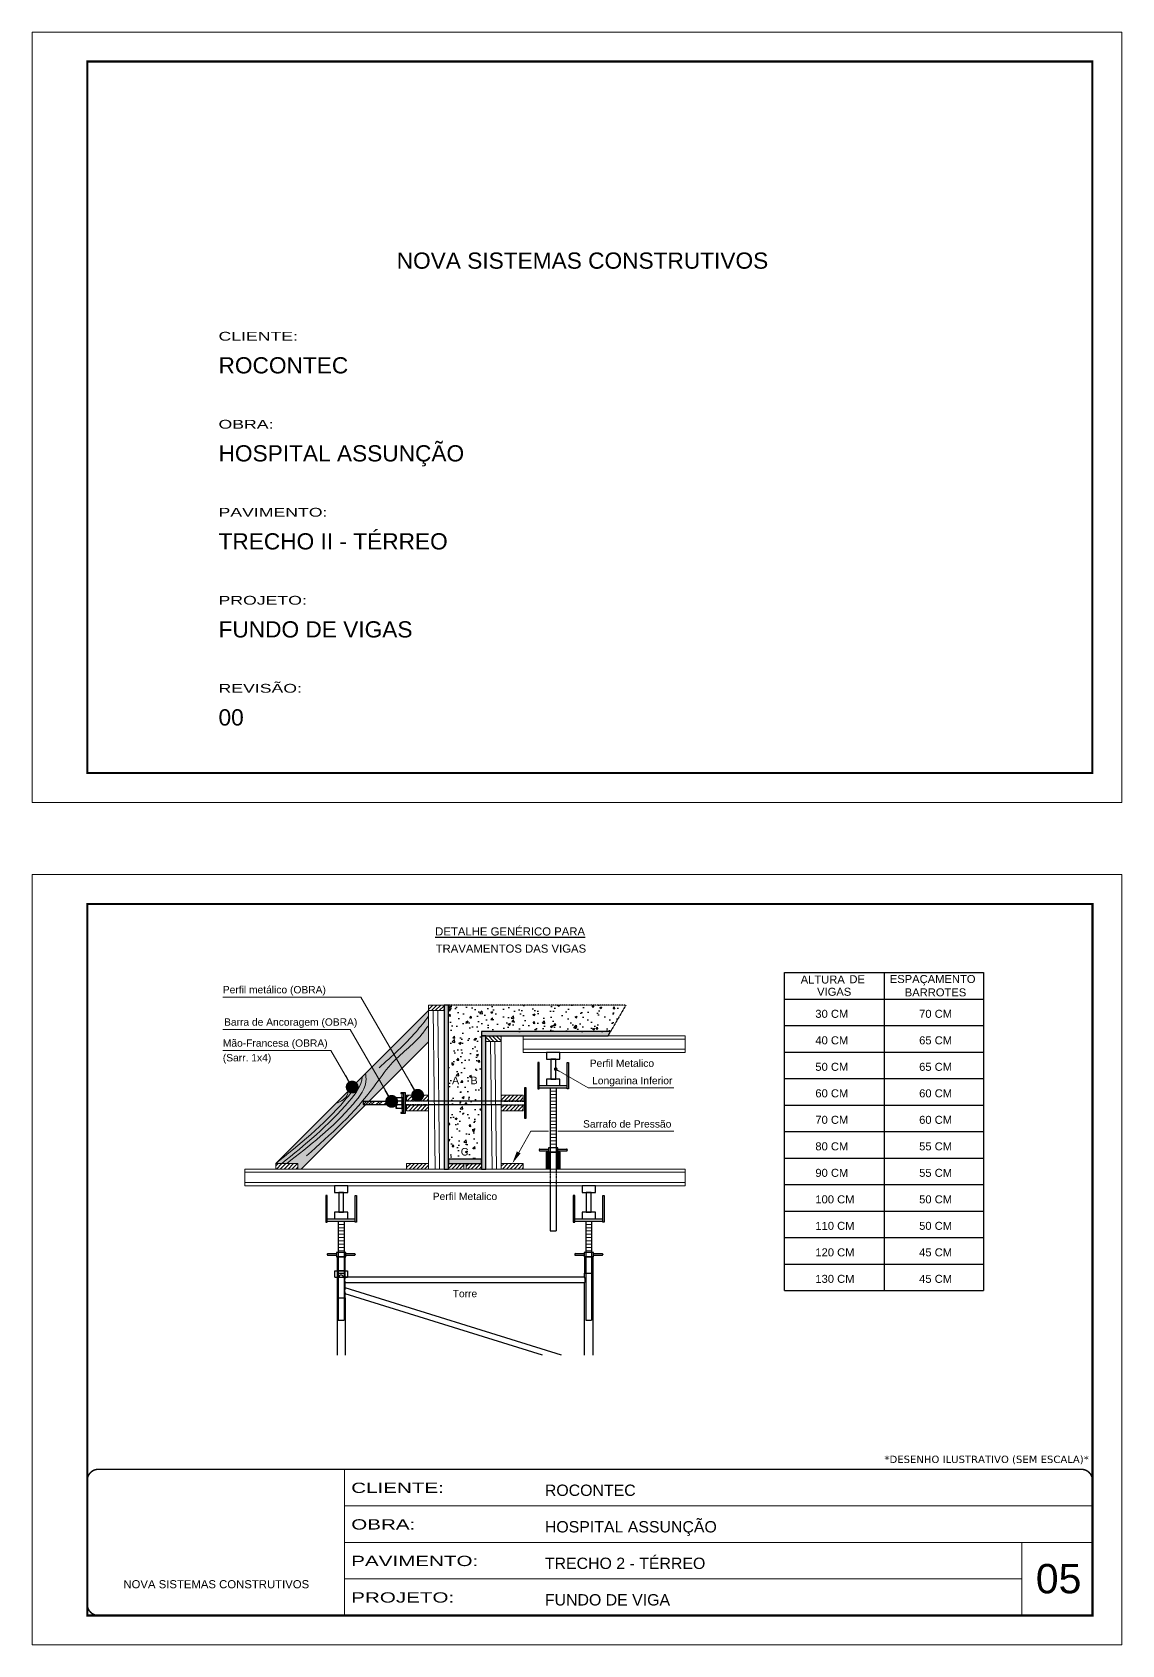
# Model space of a CAD drawing. Extents: x 2954 to 9234, y 774 to 9864.
# Drawn here: x 2954 to 4439, y 7666 to 9864 of the extents above; entities that cross this region are included whole.
import ezdxf
from ezdxf.enums import TextEntityAlignment as Align

# ---------------------------------------------------------------- set-up
doc = ezdxf.new("R2010")
doc.units = 0
for name, pattern in [('CONTINUO', [0]), ('DASHED', [0.75, 0.5, -0.25]), ('HIDDEN', [0.375, 0.25, -0.125])]:
    doc.linetypes.add(name, pattern=pattern)
doc.layers.add('BARRA DE ANCORAGEM', color=251, linetype='Continuous')
doc.layers.add('GARFOS', color=7, linetype='Continuous')
for name, color, linetype, lineweight in [('CARIMBO', 255, 'Continuous', 9), ('CONCRETO', 251, 'Continuous', 25), ('Demarcação 1', 251, 'Continuous', 9), ('Escoras', 2, 'Continuous', 25), ('Folhas', 255, 'Continuous', 9), ('Forcador', 251, 'Continuous', 25), ('Hachura', 251, 'Continuous', 9), ('Madeira', 126, 'Continuous', 18), ('Perfil Metálico', 224, 'Continuous', 18), ('SARRAFO DE PRESSAO', 251, 'DASHED', 9)]:
    doc.layers.add(name, color=color, linetype=linetype, lineweight=lineweight)
doc.layers.add('Demarcação 2', color=7, linetype='Continuous', lineweight=9, true_color=0xe0e0e0)
doc.styles.add('ARIAL', font='arial.ttf')
doc.styles.get("Standard").update_dxf_attribs({"font": 'arial.ttf'})
doc.styles.add('stylellllll', font='verdana.ttf', dxfattribs={"height": 2})
doc.styles.add('Tecnologia', font='')
doc.styles.get('Tecnologia').set_extended_font_data('Forgotten Futurist')
doc.dimstyles.new('3x', dxfattribs={"dimtxt": 10, "dimasz": 5, "dimexe": 7, "dimexo": 5, "dimgap": 4, "dimtad": 1, "dimdec": 4, "dimlfac": 0.333333, "dimdsep": 46, "dimtxsty": 'Standard', "dimblk": 'DOT', "dimcen": 0.09, "dimclrd": 1, "dimclre": 1, "dimclrt": 2, "dimadec": 0, "dimazin": 2, "dimtfac": 1, "dimtdec": 4, "dimtmove": 0, "dimatfit": 3, "dimldrblk": 'DOT', "dimfxl": 1, "dimtolj": 1, "dimtzin": 0, "dimlwd": 9, "dimlwe": 9, "dimarcsym": 0})
pattern_1 = [(45, (-1786.8895, 14255.3544), (-2.6516504, 2.6516504), [])]

# ---------------------------------------------------------------- blocks, each defined once
blk = doc.blocks.new('9999999999')
at = {"color": 30, "linetype": 'CONTINUO'}
for p, q in [((98564.6, 34230.2), (98564.6, 34429.4)), ((98564.6, 34379.6), (99584, 34379.6)), ((98564.6, 34329.8), (99488, 34329.8)), ((99584, 34329.8), (99488, 34329.8)), ((99488, 34329.8), (99488, 34230.2)), ((98564.6, 34280), (99488, 34280))]:
    blk.add_line(p, q, dxfattribs=at)
at = {"color": 30, "linetype": 'CONTINUO', "const_width": 2}
blk.add_lwpolyline([(99584, 34230.2), (99584, 34414.4, 0.414214), (99569, 34429.4), (98229, 34429.4, 0.414214), (98214, 34414.4), (98214, 34245.2, 0.414214), (98229, 34230.2), (99584, 34230.2)], format="xyb", dxfattribs=at)
at = {"layer": 'Folhas'}
blk.add_lwpolyline([(98139, 34190.2), (99624, 34190.2), (99624, 35240.2), (98139, 35240.2)], close=True, dxfattribs=at)
at = {"layer": 'Folhas', "color": 30, "const_width": 3}
blk.add_lwpolyline([(98214, 34230.2), (99584, 34230.2), (99584, 35200.2), (98214, 35200.2)], close=True, dxfattribs=at)
at = {"color": 7, "linetype": 'Continuous', "ltscale": 5, "style": 'ARIAL'}
for s, height, p in [('ROCONTEC', 15.48, (98837.7, 34393.1)), ('HOSPITAL ASSUNÇÃO', 15.483, (98837.7, 34343.3)), ('TRECHO 2 - TÉRREO', 15.483, (98837.7, 34293.5)), ('NOVA SISTEMAS CONSTRUTIVOS', 11.059, (98263.2, 34267.2)), ('FUNDO DE VIGA', 15.483, (98837.7, 34243.7))]:
    blk.add_text(s, height=height, dxfattribs=at).set_placement(p)
at = {"layer": 'Folhas', "color": 7, "style": 'Tecnologia', "width": 1.5}
for s, p in [('CLIENTE:', (98573.7, 34397.2)), ('OBRA:', (98573.7, 34347.3)), ('PAVIMENTO:', (98573.7, 34297.5)), ('PROJETO:', (98573.7, 34247.7))]:
    blk.add_text(s, height=14, dxfattribs=at).set_placement(p)
blk = doc.blocks.new('HT20CT')
at = {"layer": 'Forcador'}
for points in [[(-4, 16), (-4, 20), (4, 20), (4, 16)], [(-1.5, 4), (-1.5, 16), (1.5, 16), (1.5, 4)], [(-4, 0), (-4, 4), (4, 4), (4, 0)]]:
    blk.add_lwpolyline(points, close=True, dxfattribs=at)
blk = doc.blocks.new('_Dot')
at = {"color": 0, "linetype": 'ByBlock', "lineweight": -2}
blk.add_line((-0.5, 0), (-1, 0), dxfattribs=at)
at = {"color": 0, "linetype": 'ByBlock', "const_width": 0.5}
blk.add_lwpolyline([(-0.25, 0, 1), (0.25, 0, 1)], format="xyb", close=True, dxfattribs=at)

msp = doc.modelspace()

# ---------------------------------------------------------------- hatches: boundary and pattern name
at = {"layer": 'CONCRETO', "linetype": 'DASHED', "ltscale": 0.3}
h = msp.add_hatch(dxfattribs=at)
h.set_pattern_fill('AR-CONC', color=256, scale=4, style=0)
h.set_pattern_definition([(50, (-45145.884, 585.013), (28.690407, -2.510085), [3, -33]), (355, (-45145.884, 585.013), (-5.550053, 30.087685), [2.4, -26.4]), (100.4514, (-45143.493, 584.804), (23.140375, 27.577582), [2.549608, -28.045684]), (46.1842, (-45145.884, 593.013), (42.689642, -6.62076), [4.5, -49.5]), (96.6356, (-45142.326, 592.46), (37.386508, 38.964715), [3.82441, -42.06852]), (351.1842, (-45145.884, 593.013), (37.386478, 38.964744), [3.6, -39.6]), (21, (-45141.884, 591.013), (23.876282, -16.104756), [3, -33]), (326, (-45141.884, 591.013), (9.732613, 29.006002), [2.4, -26.4]), (71.4514, (-45139.894, 589.67), (33.608905, 12.90122), [2.549608, -28.045684]), (37.5, (-45145.884, 585.013), (0.4863942, 13.3157542), [0, -26.08, 0, -26.8, 0, -26.5]), (7.5, (-45145.884, 585.013), (10.5227815, 15.7764685), [0, -15.28, 0, -25.48, 0, -10.1]), (327.5, (-45154.804, 585.013), (21.3528974, -0.9021949), [0, -10, 0, -31.2, 0, -41.4]), (317.5, (-45158.804, 585.013), (23.327447, 4.004199), [0, -13, 0, -20.72, 0, -29.4])])
h.paths.add_polyline_path([(3521.13, 8537.94), (3521.13, 8327.94), (3566.13, 8327.94), (3566.13, 8501.94), (3742.13, 8501.94), (3762.91, 8537.94)])
h.paths.add_polyline_path([(3548.71, 8427.41), (3563.55, 8427.41), (3563.55, 8442.97), (3548.71, 8442.97)], flags=24)
h.paths.add_polyline_path([(3523.4, 8427.41), (3538.29, 8427.41), (3538.29, 8442.97), (3523.4, 8442.97)], flags=24)
h.paths.add_polyline_path([(3535.26, 8329.9), (3551.08, 8329.9), (3551.08, 8345.98), (3535.26, 8345.98)], flags=24)
at = {"layer": 'Demarcação 1'}
for points in [[(3521.13, 8537.94), (3515.13, 8537.94), (3515.13, 8314.44), (3521.13, 8314.44)], [(3742.13, 8501.94), (3566.13, 8501.94), (3566.13, 8495.94), (3738.66, 8495.94)], [(3572.13, 8495.94), (3566.13, 8495.94), (3566.13, 8314.44), (3572.13, 8314.44)], [(3566.13, 8327.94), (3521.13, 8327.94), (3521.13, 8321.94), (3566.13, 8321.94)]]:
    msp.add_hatch(color=256, dxfattribs=at).paths.add_polyline_path(points)
at = {"layer": 'Demarcação 2'}
msp.add_hatch(color=256, dxfattribs=at).paths.add_polyline_path([(3494.13, 8488.01), (3494.13, 8530.44), (3285.65, 8321.96), (3315.72, 8321.96), (3315.72, 8314.44), (3320.56, 8314.44), (3408.35, 8402.23), (3404.68, 8402.23), (3404.68, 8406.65), (3412.77, 8406.65)])
at = {"layer": 'Hachura'}
h = msp.add_hatch(dxfattribs=at)
h.set_pattern_fill('ANSI31', color=256, scale=30, style=0)
h.set_pattern_definition(pattern_1)
h.paths.add_polyline_path([(3494.13, 8537.94), (3515.13, 8537.94), (3515.13, 8530.44), (3494.13, 8530.44)])
h = msp.add_hatch(dxfattribs=at)
h.set_pattern_fill('ANSI31', color=256, scale=30, style=0)
h.set_pattern_definition([(135, (11055.0216, 12811.0494), (2.6516504, 2.6516504), [])])
h.paths.add_polyline_path([(3572.13, 8495.94), (3593.13, 8495.94), (3593.13, 8488.44), (3572.13, 8488.44)])
h = msp.add_hatch(dxfattribs=at)
h.set_pattern_fill('ANSI32', color=256, scale=20, angle=90, style=0)
h.set_pattern_definition([(45, (12061.2035, -569.89), (5.303301, -5.303301), []), (45, (12061.2035, -566.354), (5.303301, -5.303301), [])])
h.paths.add_polyline_path([(3404.68, 8402.23), (3404.68, 8406.65), (3449.68, 8406.65), (3449.68, 8402.23)])
h = msp.add_hatch(dxfattribs=at)
h.set_pattern_fill('ANSI31', color=256, scale=30, style=0)
h.set_pattern_definition(pattern_1)
h.paths.add_polyline_path([(3494.13, 8407.45), (3494.13, 8414.96), (3464.06, 8414.96), (3464.06, 8407.45)])
h = msp.add_hatch(dxfattribs=at)
h.set_pattern_fill('ANSI31', color=256, scale=30, style=0)
h.set_pattern_definition(pattern_1)
h.paths.add_polyline_path([(3464.06, 8393.92), (3494.13, 8393.92), (3494.13, 8401.43), (3464.06, 8401.43)])
h = msp.add_hatch(dxfattribs=at)
h.set_pattern_fill('ANSI31', color=256, scale=30, style=0)
h.set_pattern_definition(pattern_1)
h.paths.add_polyline_path([(3623.2, 8407.45), (3623.2, 8414.96), (3593.13, 8414.96), (3593.13, 8407.45)])
h = msp.add_hatch(dxfattribs=at)
h.set_pattern_fill('ANSI31', color=256, scale=30, style=0)
h.set_pattern_definition(pattern_1)
h.paths.add_polyline_path([(3593.13, 8393.92), (3623.2, 8393.92), (3623.2, 8401.43), (3593.13, 8401.43)])
h = msp.add_hatch(dxfattribs=at)
h.set_pattern_fill('ANSI31', color=256, scale=30, style=0)
h.set_pattern_definition([(45, (-1965.305, 14162.3476), (-2.6516504, 2.6516504), [])])
h.paths.add_polyline_path([(3315.72, 8314.44), (3315.72, 8321.96), (3285.65, 8321.96), (3285.65, 8314.44)])
h = msp.add_hatch(dxfattribs=at)
h.set_pattern_fill('ANSI31', color=256, scale=30, style=0)
h.set_pattern_definition(pattern_1)
h.paths.add_polyline_path([(3464.13, 8314.44), (3494.13, 8314.44), (3494.13, 8321.94), (3464.13, 8321.94)])
h = msp.add_hatch(dxfattribs=at)
h.set_pattern_fill('ANSI31', color=256, scale=30, style=0)
h.set_pattern_definition(pattern_1)
h.paths.add_polyline_path([(3521.13, 8321.94), (3542.13, 8321.94), (3542.13, 8314.44), (3521.13, 8314.44)])
h = msp.add_hatch(dxfattribs=at)
h.set_pattern_fill('ANSI31', color=256, scale=30, style=0)
h.set_pattern_definition(pattern_1)
h.paths.add_polyline_path([(3566.13, 8314.44), (3566.13, 8321.94), (3545.13, 8321.94), (3545.13, 8314.44)])
h = msp.add_hatch(dxfattribs=at)
h.set_pattern_fill('ANSI31', color=256, scale=30, style=0)
h.set_pattern_definition(pattern_1)
h.paths.add_polyline_path([(3623.13, 8321.94), (3593.13, 8321.94), (3593.13, 8314.44), (3623.13, 8314.44)])
at = {"layer": 'Perfil Metálico'}
for points in [[(3654.49, 8314.44), (3658.99, 8314.44), (3658.99, 8337.24), (3654.49, 8337.24)], [(3668.87, 8314.44), (3673.37, 8314.44), (3673.37, 8337.24), (3668.87, 8337.24)]]:
    msp.add_hatch(color=256, dxfattribs=at).paths.add_polyline_path(points)

# ---------------------------------------------------------------- linework, layer by layer
for points in [[(3521.13, 8537.94), (3515.13, 8537.94), (3515.13, 8314.44), (3521.13, 8314.44)], [(3742.13, 8501.94), (3566.13, 8501.94), (3566.13, 8495.94), (3738.66, 8495.94)], [(3572.13, 8495.94), (3566.13, 8495.94), (3566.13, 8314.44), (3572.13, 8314.44)], [(3566.13, 8327.94), (3521.13, 8327.94), (3521.13, 8321.94), (3566.13, 8321.94)]]:
    msp.add_lwpolyline(points, close=True)
at = {"layer": 'BARRA DE ANCORAGEM'}
for p, q in [((3457.56, 8411.95), (3458.72, 8417.25)), ((3459.89, 8418.14), (3459.89, 8390.74)), ((3593.12, 8407.1), (3494.13, 8407.1)), ((3593.12, 8401.78), (3494.13, 8401.78)), ((3457.56, 8396.93), (3458.72, 8391.63))]:
    msp.add_line(p, q, dxfattribs=at)
at = {"layer": 'BARRA DE ANCORAGEM', "linetype": 'HIDDEN'}
for p, q in [((3494.13, 8407.1), (3462.56, 8407.1)), ((3494.13, 8401.78), (3462.56, 8401.78)), ((3593.12, 8407.1), (3624.7, 8407.1)), ((3593.12, 8401.78), (3624.7, 8401.78))]:
    msp.add_line(p, q, dxfattribs=at)
at = {"layer": 'BARRA DE ANCORAGEM', "flags": 128}
for points in [[(3627.1, 8383.64), (3627.1, 8425.24), (3624.7, 8425.24), (3624.7, 8383.64)], [(3449.68, 8406.65), (3404.68, 8406.65), (3404.68, 8402.23), (3449.68, 8402.23)], [(3459.89, 8418.14), (3456.33, 8418.14), (3456.33, 8417.25), (3459.89, 8417.25)], [(3459.89, 8411.95), (3457.56, 8411.95), (3457.56, 8396.93), (3459.89, 8396.93)], [(3462.56, 8390.74), (3462.56, 8418.14), (3459.89, 8418.14), (3459.89, 8390.74)], [(3459.89, 8391.63), (3456.33, 8391.63), (3456.33, 8390.74), (3459.89, 8390.74)]]:
    msp.add_lwpolyline(points, close=True, dxfattribs=at)
for points in [[(3457.56, 8407.09), (3451.44, 8407.09, -0.729796), (3451.44, 8411.95, -0.729796)], [(3457.56, 8401.79), (3451.44, 8401.79, -0.6666667), (3451.44, 8407.09, -0.6666667)]]:
    msp.add_lwpolyline(points, format="xyb", dxfattribs=at)
for points in [[(3457.56, 8396.93), (3449.68, 8396.93), (3449.68, 8411.95), (3457.56, 8411.95)], [(3457.56, 8404), (3459.89, 8404), (3459.89, 8404.88), (3457.56, 8404.88), (3457.56, 8404), (3457.56, 8404.88)]]:
    msp.add_lwpolyline(points, dxfattribs=at)
at = {"layer": 'BARRA DE ANCORAGEM'}
msp.add_arc((3452.22, 8399.36), 2.55, 107.75636, 252.24364, dxfattribs=at)
at = {"layer": 'CONCRETO', "linetype": 'DASHED', "ltscale": 0.3}
for q in [(3521.13, 8537.94), (3742.13, 8501.94)]:
    msp.add_line((3762.91, 8537.94), q, dxfattribs=at)
at = {"layer": 'Escoras'}
for p, q in [((3669.56, 8337.24), (3658.31, 8337.24)), ((3369.26, 8194.89), (3369.26, 8060.8)), ((3380.51, 8194.89), (3369.26, 8194.89)), ((3380.51, 8172.39), (3380.51, 8194.89)), ((3718.01, 8194.89), (3706.76, 8194.89)), ((3706.76, 8194.89), (3706.76, 8172.39)), ((3718.01, 8194.89), (3718.01, 8060.8)), ((3366.44, 8175.76), (3383.32, 8175.76)), ((3366.44, 8166.99), (3366.44, 8175.76)), ((3366.44, 8166.99), (3371.96, 8166.99)), ((3369.26, 8172.39), (3380.51, 8172.39)), ((3378.82, 8175.74), (3370.94, 8175.74)), ((3378.82, 8166.71), (3370.94, 8166.71)), ((3377.81, 8166.99), (3383.32, 8166.99)), ((3380.51, 8166.76), (3380.51, 8172.39)), ((3706.76, 8166.76), (3380.51, 8166.76)), ((3706.76, 8159.11), (3380.51, 8159.11)), ((3380.51, 8152.76), (3380.51, 8159.11)), ((3383.32, 8175.76), (3383.32, 8166.99)), ((3706.76, 8172.39), (3718.01, 8172.39)), ((3706.76, 8166.76), (3706.76, 8172.39)), ((3706.76, 8060.8), (3706.76, 8159.11)), ((3369.26, 8138.64), (3380.51, 8138.64)), ((3675.27, 8060.8), (3380.51, 8152.27)), ((3649.46, 8060.8), (3380.51, 8144.26)), ((3380.51, 8138.64), (3380.51, 8144.26)), ((3380.51, 8138.64), (3380.51, 8060.8))]:
    msp.add_line(p, q, dxfattribs=at)
for centre, radius, start, end in [((3374.88, 8166.99), 2.92, 0, 180), ((3388.08, 8162.94), 8.48, 153.19207, 206.80793), ((3699.19, 8162.94), 8.48, 333.19207, 26.80793), ((3389.92, 8148.51), 10.33, 155.71056, 204.28944)]:
    msp.add_arc(centre, radius, start, end, dxfattribs=at)
at = {"layer": 'Folhas'}
msp.add_lwpolyline([(2953.85, 8814.37), (4438.85, 8814.37), (4438.85, 9864.37), (2953.85, 9864.37)], close=True, dxfattribs=at)
at = {"layer": 'Folhas', "color": 30, "const_width": 3}
msp.add_lwpolyline([(3028.85, 8854.37), (4398.85, 8854.37), (4398.85, 9824.37), (3028.85, 9824.37)], close=True, dxfattribs=at)
at = {"layer": 'Forcador', "linetype": 'Continuous'}
for p, q in [((3644.81, 8428.14), (3683.06, 8428.14)), ((3644.81, 8424.99), (3683.06, 8424.99)), ((3659.99, 8424.99), (3659.99, 8314.44)), ((3667.87, 8424.99), (3667.87, 8314.44)), ((3644.81, 8340.61), (3644.81, 8340.16)), ((3645.82, 8341.63), (3657.63, 8341.63)), ((3645.82, 8339.15), (3657.63, 8339.15)), ((3670.23, 8341.63), (3682.04, 8341.63)), ((3670.23, 8339.15), (3682.04, 8339.15)), ((3683.06, 8340.61), (3683.06, 8340.16)), ((3659.99, 8291.64), (3659.99, 8229.99)), ((3667.87, 8291.64), (3667.87, 8229.99)), ((3355.76, 8246.64), (3394.01, 8246.64)), ((3693.26, 8246.64), (3731.51, 8246.64)), ((3355.76, 8243.49), (3394.01, 8243.49)), ((3370.94, 8243.49), (3370.94, 8108.49)), ((3378.82, 8243.49), (3378.82, 8108.49)), ((3659.99, 8229.99), (3667.87, 8229.99)), ((3693.26, 8243.49), (3731.51, 8243.49)), ((3708.44, 8243.49), (3708.44, 8108.49)), ((3716.32, 8243.49), (3716.32, 8108.49)), ((3355.76, 8198.26), (3355.76, 8197.81)), ((3356.77, 8199.28), (3368.58, 8199.28)), ((3356.77, 8196.8), (3368.58, 8196.8)), ((3381.18, 8199.28), (3392.99, 8199.28)), ((3381.18, 8196.8), (3392.99, 8196.8)), ((3394.01, 8198.26), (3394.01, 8197.81)), ((3693.26, 8198.26), (3693.26, 8197.81)), ((3694.27, 8199.28), (3706.08, 8199.28)), ((3694.27, 8196.8), (3706.08, 8196.8)), ((3718.68, 8199.28), (3730.49, 8199.28)), ((3718.68, 8196.8), (3730.49, 8196.8)), ((3731.51, 8198.26), (3731.51, 8197.81)), ((3370.94, 8108.49), (3378.82, 8108.49)), ((3708.44, 8108.49), (3716.32, 8108.49))]:
    msp.add_line(p, q, dxfattribs=at)
at = {"layer": 'Forcador', "linetype": 'HIDDEN'}
for p, q in [((3659.99, 8314.44), (3659.99, 8291.64)), ((3667.87, 8314.44), (3667.87, 8291.64))]:
    msp.add_line(p, q, dxfattribs=at)
at = {"layer": 'Forcador', "linetype": 'Continuous'}
for points in [[(3642.89, 8459.64), (3642.89, 8423.64), (3644.81, 8423.64), (3644.81, 8459.64)], [(3684.97, 8459.64), (3684.97, 8423.64), (3683.06, 8423.64), (3683.06, 8459.64)], [(3657.63, 8343.09), (3657.63, 8337.24), (3670.23, 8337.24), (3670.23, 8343.09)], [(3353.84, 8278.14), (3353.84, 8242.14), (3355.76, 8242.14), (3355.76, 8278.14)], [(3395.92, 8278.14), (3395.92, 8242.14), (3394.01, 8242.14), (3394.01, 8278.14)], [(3691.34, 8278.14), (3691.34, 8242.14), (3693.26, 8242.14), (3693.26, 8278.14)], [(3733.42, 8278.14), (3733.42, 8242.14), (3731.51, 8242.14), (3731.51, 8278.14)], [(3368.58, 8200.74), (3368.58, 8194.89), (3381.18, 8194.89), (3381.18, 8200.74)], [(3706.08, 8200.74), (3706.08, 8194.89), (3718.68, 8194.89), (3718.68, 8200.74)]]:
    msp.add_lwpolyline(points, close=True, dxfattribs=at)
for centre, start, end in [((3645.82, 8340.61), 90, 180), ((3645.82, 8340.16), 180, 270), ((3682.04, 8340.61), 0, 90), ((3682.04, 8340.16), 270, 0), ((3356.77, 8198.26), 90, 180), ((3356.77, 8197.81), 180, 270), ((3392.99, 8198.26), 0, 90), ((3392.99, 8197.81), 270, 0), ((3694.27, 8198.26), 90, 180), ((3694.27, 8197.81), 180, 270), ((3730.49, 8198.26), 0, 90), ((3730.49, 8197.81), 270, 0)]:
    msp.add_arc(centre, 1.01, start, end, dxfattribs=at)
at = {"layer": 'GARFOS', "color": 2, "ltscale": 1.5}
for p, q in [((3979.05, 8148.69), (3979.05, 8582.33)), ((3979.05, 8582.33), (4250.59, 8582.33)), ((4114.82, 8582.33), (4114.82, 8148.69)), ((4250.59, 8582.33), (4250.59, 8148.69)), ((3979.05, 8546.19), (4250.59, 8546.19)), ((3979.05, 8546.19), (4250.59, 8546.19)), ((3979.05, 8510.05), (4250.59, 8510.05)), ((3979.05, 8473.92), (4250.59, 8473.92)), ((3979.05, 8437.78), (4250.59, 8437.78)), ((3979.05, 8401.65), (4250.59, 8401.65)), ((3979.05, 8365.51), (4250.59, 8365.51)), ((3979.05, 8329.37), (4250.59, 8329.37)), ((3979.05, 8293.24), (4250.59, 8293.24)), ((3979.05, 8257.1), (4250.59, 8257.1)), ((3979.05, 8220.97), (4250.59, 8220.97)), ((3979.05, 8184.83), (4250.59, 8184.83)), ((3979.05, 8148.69), (4250.59, 8148.69))]:
    msp.add_line(p, q, dxfattribs=at)
at = {"layer": 'Hachura'}
for p, q in [((3503.16, 8314.44), (3500.46, 8530.44)), ((3509.16, 8314.44), (3506.46, 8530.44)), ((3580.63, 8314.44), (3578.46, 8488.44)), ((3586.63, 8314.44), (3584.46, 8488.44)), ((3667.87, 8420.47), (3659.99, 8420.47)), ((3667.87, 8415.96), (3659.99, 8415.96)), ((3667.87, 8411.44), (3659.99, 8411.44)), ((3667.87, 8406.92), (3659.99, 8406.92)), ((3667.87, 8402.41), (3659.99, 8402.41)), ((3667.87, 8397.89), (3659.99, 8397.89)), ((3667.87, 8393.37), (3659.99, 8393.37)), ((3667.87, 8388.86), (3659.99, 8388.86)), ((3667.87, 8384.34), (3659.99, 8384.34)), ((3667.87, 8379.82), (3659.99, 8379.82)), ((3667.87, 8375.31), (3659.99, 8375.31)), ((3667.87, 8370.79), (3659.99, 8370.79)), ((3667.87, 8366.28), (3659.99, 8366.28)), ((3667.87, 8361.76), (3659.99, 8361.76)), ((3667.87, 8357.24), (3659.99, 8357.24)), ((3667.87, 8352.73), (3659.99, 8352.73)), ((3667.87, 8348.21), (3659.99, 8348.21)), ((3378.82, 8238.97), (3370.94, 8238.97)), ((3378.82, 8234.46), (3370.94, 8234.46)), ((3378.82, 8229.94), (3370.94, 8229.94)), ((3378.82, 8225.42), (3370.94, 8225.42)), ((3716.32, 8238.97), (3708.44, 8238.97)), ((3716.32, 8234.46), (3708.44, 8234.46)), ((3716.32, 8229.94), (3708.44, 8229.94)), ((3716.32, 8225.42), (3708.44, 8225.42)), ((3378.82, 8220.91), (3370.94, 8220.91)), ((3378.82, 8216.39), (3370.94, 8216.39)), ((3378.82, 8211.87), (3370.94, 8211.87)), ((3378.82, 8207.36), (3370.94, 8207.36)), ((3378.82, 8202.84), (3370.94, 8202.84)), ((3716.32, 8220.91), (3708.44, 8220.91)), ((3716.32, 8216.39), (3708.44, 8216.39)), ((3716.32, 8211.87), (3708.44, 8211.87)), ((3716.32, 8207.36), (3708.44, 8207.36)), ((3716.32, 8202.84), (3708.44, 8202.84))]:
    msp.add_line(p, q, dxfattribs=at)
at = {"layer": 'Hachura', "color": 1}
for p, q in [((3616.88, 8337.1), (3633.54, 8365.95)), ((3633.54, 8365.95), (3657.49, 8365.95)), ((3670.37, 8365.95), (3828.48, 8365.95))]:
    msp.add_line(p, q, dxfattribs=at)
at = {"layer": 'Hachura'}
for points in [[(3327.61, 8332.45), (3419.51, 8426.58), (3442.46, 8457.06), (3484.83, 8498.1), (3494.13, 8510.56)], [(3494.13, 8522.64), (3477.08, 8501.68), (3426.51, 8452.42)], [(3300.68, 8321.96), (3391.18, 8402.86), (3408.84, 8437.69), (3408.09, 8444.4)], [(3367.39, 8403.7), (3383.73, 8416.35), (3384.5, 8420.81)]]:
    msp.add_spline(points, degree=3, dxfattribs=at)
for points, knots in [([(3285.65, 8321.96), (3317.88, 8347.69), (3357.1, 8379), (3392.8, 8423.58), (3395.82, 8432.13)], [0, 0, 0, 0, 127.741989, 155.4442459, 155.4442459, 155.4442459, 155.4442459]), ([(3293.99, 8321.96), (3325.35, 8347.43), (3366.01, 8380.47), (3403.09, 8427.85), (3403.58, 8439.89)], [0, 0, 0, 0, 125.1825812, 162.3251979, 162.3251979, 162.3251979, 162.3251979])]:
    msp.add_open_spline(points, degree=3, knots=knots, dxfattribs=at)
at = {"layer": 'Hachura', "color": 1}
msp.add_solid([(3619.41, 8335.64), (3608.13, 8321.94), (3614.36, 8338.55)], dxfattribs=at)
at = {"layer": 'Madeira'}
for p, q in [((3494.13, 8530.44), (3285.65, 8321.96)), ((3494.13, 8530.44), (3494.13, 8321.94)), ((3494.13, 8488.01), (3320.56, 8314.44)), ((3593.13, 8321.94), (3593.13, 8488.44))]:
    msp.add_line(p, q, dxfattribs=at)
for points in [[(3494.13, 8530.44), (3515.13, 8530.44), (3515.13, 8537.94), (3494.13, 8537.94)], [(3593.13, 8488.44), (3572.13, 8488.44), (3572.13, 8495.94), (3593.13, 8495.94)], [(3464.06, 8414.96), (3494.13, 8414.96), (3494.13, 8407.45), (3464.06, 8407.45)], [(3464.06, 8393.92), (3494.13, 8393.92), (3494.13, 8401.43), (3464.06, 8401.43)], [(3593.13, 8414.96), (3623.2, 8414.96), (3623.2, 8407.45), (3593.13, 8407.45)], [(3593.13, 8393.92), (3623.2, 8393.92), (3623.2, 8401.43), (3593.13, 8401.43)], [(3285.65, 8321.96), (3315.72, 8321.96), (3315.72, 8314.44), (3285.65, 8314.44)], [(3464.13, 8314.44), (3494.13, 8314.44), (3494.13, 8321.94), (3464.13, 8321.94)], [(3542.13, 8314.44), (3521.13, 8314.44), (3521.13, 8321.94), (3542.13, 8321.94)], [(3545.13, 8314.44), (3566.13, 8314.44), (3566.13, 8321.94), (3545.13, 8321.94)], [(3623.13, 8314.44), (3593.13, 8314.44), (3593.13, 8321.94), (3623.13, 8321.94)]]:
    msp.add_lwpolyline(points, close=True, dxfattribs=at)
at = {"layer": 'Perfil Metálico'}
for p, q in [((3623.13, 8491.44), (3843.63, 8491.44)), ((3623.13, 8477.64), (3843.63, 8477.64)), ((3243.63, 8309.94), (3843.63, 8309.94)), ((3243.63, 8296.14), (3843.63, 8296.14))]:
    msp.add_line(p, q, dxfattribs=at)
for points in [[(3623.13, 8473.14), (3843.63, 8473.14), (3843.63, 8495.94), (3623.13, 8495.94)], [(3658.99, 8314.44), (3654.49, 8314.44), (3654.49, 8337.24), (3658.99, 8337.24)], [(3668.87, 8314.44), (3673.37, 8314.44), (3673.37, 8337.24), (3668.87, 8337.24)], [(3243.63, 8291.64), (3843.63, 8291.64), (3843.63, 8314.44), (3243.63, 8314.44)]]:
    msp.add_lwpolyline(points, close=True, dxfattribs=at)

# ---------------------------------------------------------------- block references
at = {"layer": 'Forcador', "linetype": 'Continuous', "xscale": -2.25, "yscale": 2.25, "zscale": 2.25}
for p in [(3663.93, 8428.14), (3712.38, 8246.64)]:
    msp.add_blockref('HT20CT', p, dxfattribs=at)
at = {"layer": 'Forcador', "xscale": -2.25, "yscale": 2.25, "zscale": 2.25}
msp.add_blockref('HT20CT', (3374.88, 8246.64), dxfattribs=at)
at = {"layer": 'SARRAFO DE PRESSAO', "color": 6, "linetype": 'ByBlock'}
msp.add_blockref('9999999999', (-95185.12, -26524.41), dxfattribs=at)

# ---------------------------------------------------------------- texts
at = {"color": 0, "linetype": 'Continuous', "ltscale": 5, "style": 'ARIAL'}
for s, height, p in [('NOVA SISTEMAS CONSTRUTIVOS', 22.1184, (3450.6, 9541.94)), ('ROCONTEC', 22.118, (3207.75, 9399.17)), ('HOSPITAL ASSUNÇÃO', 22.1184, (3207.75, 9279.17)), ('TRECHO II - TÉRREO', 22.1184, (3207.75, 9159.17)), ('FUNDO DE VIGAS', 22.1184, (3207.75, 9039.17)), ('00', 22.118, (3207.75, 8919.17))]:
    msp.add_text(s, height=height, dxfattribs=at).set_placement(p)
for s, p in [('%%UDETALHE GENÉRICO PARA', (3605.18, 8632.84)), ('TRAVAMENTOS DAS VIGAS', (3606.25, 8609.45))]:
    msp.add_text(s, height=11.0592, dxfattribs=at).set_placement(p, align=Align.CENTER)
at = {"layer": 'CARIMBO', "style": 'ARIAL'}
for s, height, p in [('Perfil metálico (OBRA)', 10, (3213.6, 8553.95)), ('Barra de Ancoragem (OBRA)', 10, (3215.27, 8509.84)), ('Mão-Francesa (OBRA)', 10, (3213.6, 8481.17)), ('Longarina Inferior', 10, (3716.92, 8430.06)), ('Sarrafo de Pressão', 10, (3704.64, 8370.95)), ('05', 40, (4321.72, 7735.94))]:
    msp.add_text(s, height=height, dxfattribs=at).set_placement(p)
msp.add_text('(Sarr. 1x4)', height=10, dxfattribs=at).set_placement((3213.6, 8471.17), align=Align.TOP_LEFT)
for s, p in [('Perfil Metalico', (3757.57, 8458.64)), ('Perfil Metalico', (3543.63, 8277.14)), ('Torre', (3543.63, 8144.62))]:
    msp.add_text(s, height=10, dxfattribs=at).set_placement(p, align=Align.MIDDLE_CENTER)
at = {"layer": 'CARIMBO', "color": 0, "linetype": 'Continuous', "style": 'ARIAL'}
for s, p in [('A', (3530.84, 8435.19)), ('B', (3556.13, 8435.19)), ('C', (3543.17, 8337.94))]:
    msp.add_text(s, height=10.37, dxfattribs=at).set_placement(p, align=Align.MIDDLE_CENTER)
at = {"layer": 'CARIMBO', "style": 'stylellllll'}
msp.add_text('*DESENHO ILUSTRATIVO (SEM ESCALA)*', height=10, dxfattribs=at).set_placement((4393.85, 7913.61), align=Align.RIGHT)
at = {"layer": 'Folhas', "color": 30, "style": 'Tecnologia', "width": 1.5}
for s, p in [('CLIENTE:', (3207.75, 9443.87)), ('OBRA:', (3207.75, 9323.87)), ('PAVIMENTO:', (3207.75, 9203.87)), ('PROJETO:', (3207.75, 9083.87)), ('REVISÃO:', (3207.75, 8963.87))]:
    msp.add_text(s, height=12, dxfattribs=at).set_placement(p)
at = {"layer": 'GARFOS', "color": 2, "ltscale": 1.5}
for s, height, p in [('ALTURA   ', 10.91, (4001.25, 8567.36)), ('DE', 10.91, (4067.64, 8567.74)), ('ESPAÇAMENTO', 10.9102, (4122.7, 8568.05)), ('VIGAS', 10.91, (4023.61, 8550.66)), ('BARROTES', 10.91, (4143.11, 8549.82)), ('30 CM', 10.91, (4021.25, 8520.59)), ('70 CM', 10.91, (4162.72, 8520.59)), ('40 CM', 10.91, (4021.25, 8484.45)), ('65 CM', 10.91, (4162.72, 8484.45)), ('50 CM', 10.91, (4021.25, 8448.32)), ('65 CM', 10.91, (4162.72, 8448.32)), ('60 CM', 10.91, (4021.25, 8412.18)), ('60 CM', 10.91, (4162.72, 8412.18)), ('70 CM', 10.91, (4021.25, 8376.05)), ('60 CM', 10.91, (4162.72, 8376.05)), ('80 CM', 10.91, (4021.25, 8339.91)), ('55 CM', 10.91, (4162.72, 8339.91)), ('90 CM', 10.91, (4021.25, 8303.77)), ('55 CM', 10.91, (4162.72, 8303.77)), ('100 CM', 10.91, (4021.25, 8267.64)), ('50 CM', 10.91, (4162.72, 8267.64)), ('110 CM', 10.91, (4021.25, 8231.5)), ('50 CM', 10.91, (4162.72, 8231.5)), ('120 CM', 10.91, (4021.25, 8195.37)), ('45 CM', 10.91, (4162.72, 8195.37)), ('130 CM', 10.91, (4021.25, 8159.23)), ('45 CM', 10.91, (4162.72, 8159.23))]:
    msp.add_text(s, height=height, dxfattribs=at).set_placement(p)

# ---------------------------------------------------------------- leaders
msp.add_leader([(3667.31, 8450.64), (3711.61, 8425.06), (3828.48, 8425.06)], dimstyle='3x', override={"dimgap": 4, "dimtad": 0})
at = {"layer": 'Hachura'}
for points, override in [([(3479.1, 8414.96), (3401.74, 8548.95), (3213.6, 8548.95)], {"dimasz": 17.5, "dimtad": 0}), ([(3443.75, 8406.65), (3387.06, 8504.84), (3213.6, 8504.84)], {"dimasz": 17.5, "dimtad": 0}), ([(3389.89, 8426.2), (3361.04, 8476.17), (3213.6, 8476.17)], {"dimasz": 17.5, "dimgap": 4, "dimtad": 0})]:
    msp.add_leader(points, dimstyle='3x', override=override, dxfattribs=at)

doc.saveas('drawing.dxf')
